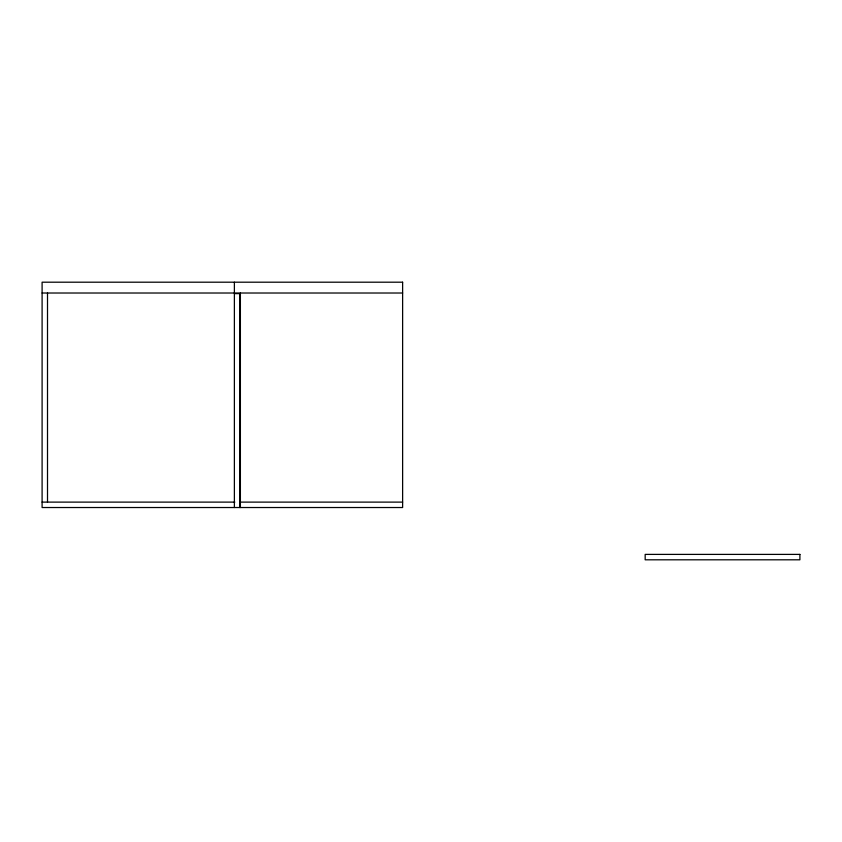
<?xml version="1.0" encoding="UTF-8"?>
<svg xmlns="http://www.w3.org/2000/svg" width="842" height="842" viewBox="0 0 842 842"><rect width="100%" height="100%" fill="white"/><g stroke="black" fill="none" stroke-linecap="round" stroke-linejoin="round"><path stroke-width="1.26" d="M42.1 293.016L402.623 293.016M42.1 502.116L234.813 502.116M240.391 502.116L402.623 502.116M240.391 293.016L240.391 507.526M239.781 507.526L239.781 293.616L234.381 293.616L234.381 507.526M234.381 282.196L234.381 293.016M47.51 293.016L47.51 502.116M402.623 282.196L42.1 282.196L42.1 507.526L402.623 507.526L402.623 282.196M799.9 554.394L645.172 554.394L645.172 559.804L799.9 559.804L799.9 554.394"/></g></svg>
